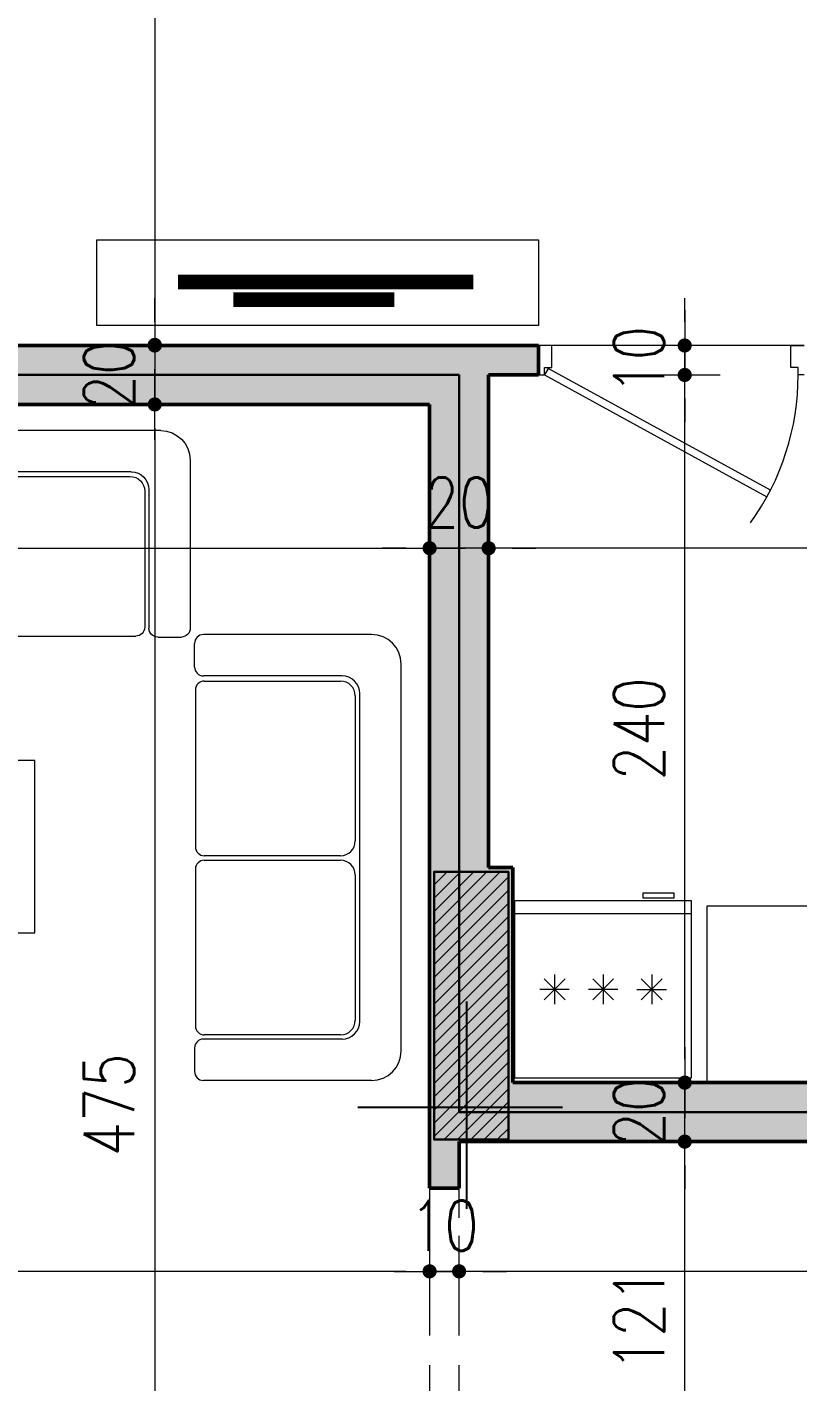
# Model space of a CAD drawing. Header units: millimetres. Extents: x 906 to 2589, y -1235 to -637.
# Drawn here: x 2561.749 to 2564.361, y -1226.491 to -1221.896 of the extents above; entities that cross this region are included whole.
import ezdxf

# ---------------------------------------------------------------- set-up
doc = ezdxf.new("R2010")
doc.units = ezdxf.units.MM
doc.linetypes.add('AXES', pattern=[2, 1.25, -0.25, 0.25, -0.25])
doc.linetypes.add('HIDDEN', pattern=[0.375, 0.25, -0.125])
doc.layers.get('DEFPOINTS').update_dxf_attribs({"color": 255, "lineweight": 13})
for name, color, linetype, lineweight in [('A-signe', 7, 'Continuous', 9), ('AXE LIMITE', 1, 'AXES', 30), ('DIM.', 4, 'Continuous', 25), ('interrompu', 7, 'HIDDEN', 15), ('MENUISERIE', 7, 'Continuous', 13), ('MEUBLE', 35, 'Continuous', 15), ('MUR 0.5', 7, 'Continuous', 50), ('POTEAUX ARCH', 7, 'Continuous', 30), ('POTEAUX HACHURE', 7, 'Continuous', 15), ('SANITAIRE', 7, 'Continuous', 15)]:
    doc.layers.add(name, color=color, linetype=linetype, lineweight=lineweight)
for name, color, linetype in [('AXE', 7, 'AXES'), ('TEINTE 2', 3, 'Continuous'), ('TEINTE 3', 150, 'Continuous')]:
    doc.layers.add(name, color=color, linetype=linetype)
doc.styles.add('atef', font='romans.shx', dxfattribs={"width": 0.8})
doc.dimstyles.new('COTEXT', dxfattribs={"dimscale": 0, "dimtxt": 0.17, "dimasz": 0.08, "dimexe": 0.015, "dimexo": 0.015, "dimgap": 0.07, "dimtad": 1, "dimdec": 0, "dimlfac": 100, "dimzin": 0, "dimdsep": 46, "dimtxsty": 'atef', "dimblk": 'SIG2', "dimcen": 0.15, "dimse1": 1, "dimse2": 1, "dimclrd": 256, "dimclre": 6, "dimclrt": 2, "dimadec": 0, "dimazin": 0, "dimtfac": 0.5, "dimtdec": 0, "dimtix": 1, "dimtmove": 2, "dimatfit": 1, "dimldrblk": 'SIG2', "dimfxl": 0.18, "dimtolj": 1, "dimtzin": 0, "dimlwd": 18, "dimarcsym": 0})

# ---------------------------------------------------------------- blocks, each defined once
blk = doc.blocks.new('SIG2')
at = {"layer": 'A-signe'}
for p, q in [((0, 1.5), (0, 0.5)), ((-1.5, 0), (-0.5, 0)), ((-0.5, 0), (0.5, 0)), ((0, 0.5), (0, -0.5)), ((0.5, 0), (1.5, 0)), ((0, -0.5), (0, -1.5))]:
    blk.add_line(p, q, dxfattribs=at)
at = {"layer": 'A-signe', "const_width": 0.3}
blk.add_lwpolyline([(-0.15, 0, 1), (0.15, 0, 1)], format="xyb", close=True, dxfattribs=at)
blk = doc.blocks.new('*D1101')
at = {"layer": 'DEFPOINTS', "color": 0, "transparency": 16777216}
for p in [(2561.6618, -1218.862), (2562.1815, -1222.9741), (2564.3397, -1222.9741)]:
    blk.add_point(p, dxfattribs=at)
at = {"layer": 'DIM.', "lineweight": 18, "transparency": 16777216}
blk.add_line((2562.1815, -1218.942), (2562.1815, -1222.8941), dxfattribs=at)
at = {"layer": 'DIM.', "lineweight": 18, "transparency": 16777216, "xscale": 0.08, "yscale": 0.08, "zscale": 0.08}
for p, rotation in [((2562.1815, -1218.862), 90), ((2562.1815, -1222.9741), 270)]:
    blk.add_blockref('SIG2', p, dxfattribs=dict(at, rotation=rotation))
at = {"layer": 'DIM.', "color": 2, "transparency": 16777216, "insert": (2562.0265, -1220.9181), "char_height": 0.17, "attachment_point": 5, "rotation": 90, "style": 'atef'}
blk.add_mtext('\\A1;411', dxfattribs=at)
blk = doc.blocks.new('*D1102')
at = {"layer": 'DEFPOINTS', "color": 0, "transparency": 16777216}
for p in [(2564.0668, -1222.9761), (2561.2431, -1223.1761), (2562.1815, -1223.1761)]:
    blk.add_point(p, dxfattribs=at)
at = {"layer": 'DIM.', "lineweight": 18, "transparency": 16777216}
for p, q in [((2562.1815, -1222.8961), (2562.1815, -1222.8161)), ((2562.1815, -1222.9761), (2562.1815, -1223.1761)), ((2562.1815, -1223.2561), (2562.1815, -1223.3361))]:
    blk.add_line(p, q, dxfattribs=at)
at = {"layer": 'DIM.', "lineweight": 18, "transparency": 16777216, "xscale": 0.08, "yscale": 0.08, "zscale": 0.08}
for p, rotation in [((2562.1815, -1222.9761), 270), ((2562.1815, -1223.1761), 90)]:
    blk.add_blockref('SIG2', p, dxfattribs=dict(at, rotation=rotation))
at = {"layer": 'DIM.', "color": 2, "transparency": 16777216, "insert": (2562.0265, -1223.0761), "char_height": 0.17, "attachment_point": 5, "rotation": 90, "style": 'atef'}
blk.add_mtext('\\A1;20', dxfattribs=at)
blk = doc.blocks.new('PORTE 0.90')
at = {"layer": 'MENUISERIE'}
for points in [[(-0.7859, 0.3911), (-0.0325, -0.0217), (-0.02, 0), (-0.7742, 0.4132)], [(-0.9, 0), (-0.88, 0), (-0.88, -0.025), (-0.855, -0.025), (-0.855, -0.1), (-0.9, -0.1)], [(0, 0), (-0.02, 0), (-0.02, -0.025), (-0.045, -0.025), (-0.045, -0.1), (0, -0.1)]]:
    blk.add_lwpolyline(points, dxfattribs=at)
blk.add_arc((-0.02, 0), 0.86, 144.3645, 180, dxfattribs=at)
blk = doc.blocks.new('Frigo1')
for p, q in [((0, 0.6), (0, 0)), ((0.6, 0.6), (0, 0.6)), ((0.6, 0), (0.6, 0.6)), ((0, 0), (0.6, 0)), ((0.0007, 0.0439), (0.5982, 0.0439)), ((0.0601, -0.0276), (0.0601, -0.0096)), ((0.0601, -0.0096), (0.1642, -0.0096)), ((0.1642, -0.0276), (0.0601, -0.0276)), ((0.1642, -0.0096), (0.1642, -0.0276))]:
    blk.add_line(p, q)
at = {"color": 0}
for p, q in [((0.1702, 0.2646), (0.0995, 0.3354)), ((0.0995, 0.2646), (0.1702, 0.3354)), ((0.1349, 0.25), (0.1349, 0.35)), ((0.2641, 0.2646), (0.3348, 0.3354)), ((0.3348, 0.2646), (0.2641, 0.3354)), ((0.2995, 0.25), (0.2995, 0.35)), ((0.4287, 0.2646), (0.4994, 0.3354)), ((0.4994, 0.2646), (0.4287, 0.3354)), ((0.4641, 0.25), (0.4641, 0.35)), ((0.1849, 0.3), (0.0849, 0.3)), ((0.2495, 0.3), (0.3495, 0.3)), ((0.4141, 0.3), (0.5141, 0.3))]:
    blk.add_line(p, q, dxfattribs=at)
blk = doc.blocks.new('*D1231')
at = {"layer": 'DEFPOINTS', "color": 0, "linetype": 'Continuous', "transparency": 16777216}
for p in [(2563.6179, -1225.6761), (2563.9772, -1225.6761), (2563.4735, -1226.884)]:
    blk.add_point(p, dxfattribs=at)
at = {"layer": 'DIM.', "linetype": 'Continuous', "lineweight": 18, "transparency": 16777216}
blk.add_line((2563.9772, -1226.804), (2563.9772, -1225.7561), dxfattribs=at)
at = {"layer": 'DIM.', "linetype": 'Continuous', "lineweight": 18, "transparency": 16777216, "xscale": 0.08, "yscale": 0.08, "zscale": 0.08}
for p, rotation in [((2563.9772, -1225.6761), 90), ((2563.9772, -1226.884), 270)]:
    blk.add_blockref('SIG2', p, dxfattribs=dict(at, rotation=rotation))
at = {"layer": 'DIM.', "color": 2, "linetype": 'Continuous', "transparency": 16777216, "insert": (2563.8222, -1226.2801), "char_height": 0.17, "attachment_point": 5, "rotation": 90, "style": 'atef'}
blk.add_mtext('\\A1;121', dxfattribs=at)
blk = doc.blocks.new('*D1232')
at = {"layer": 'DEFPOINTS', "color": 0, "linetype": 'Continuous', "transparency": 16777216}
for p in [(2563.4973, -1225.4761), (2563.9772, -1225.4761), (2563.6179, -1225.6761)]:
    blk.add_point(p, dxfattribs=at)
at = {"layer": 'DIM.', "linetype": 'Continuous', "lineweight": 18, "transparency": 16777216}
for p, q in [((2563.9772, -1225.3961), (2563.9772, -1225.3161)), ((2563.9772, -1225.6761), (2563.9772, -1225.4761)), ((2563.9772, -1225.7561), (2563.9772, -1225.8361))]:
    blk.add_line(p, q, dxfattribs=at)
at = {"layer": 'DIM.', "linetype": 'Continuous', "lineweight": 18, "transparency": 16777216, "xscale": 0.08, "yscale": 0.08, "zscale": 0.08}
for p, rotation in [((2563.9772, -1225.4761), 270), ((2563.9772, -1225.6761), 90)]:
    blk.add_blockref('SIG2', p, dxfattribs=dict(at, rotation=rotation))
at = {"layer": 'DIM.', "color": 2, "linetype": 'Continuous', "transparency": 16777216, "insert": (2563.8222, -1225.5761), "char_height": 0.17, "attachment_point": 5, "rotation": 90, "style": 'atef'}
blk.add_mtext('\\A1;20', dxfattribs=at)
blk = doc.blocks.new('*D1132')
at = {"layer": 'DEFPOINTS', "color": 0, "linetype": 'Continuous', "transparency": 16777216}
for p in [(2563.3128, -1223.0761), (2563.9772, -1223.0761), (2563.2817, -1225.4761)]:
    blk.add_point(p, dxfattribs=at)
at = {"layer": 'DIM.', "linetype": 'Continuous', "lineweight": 18, "transparency": 16777216}
blk.add_line((2563.9772, -1225.3961), (2563.9772, -1223.1561), dxfattribs=at)
at = {"layer": 'DIM.', "linetype": 'Continuous', "lineweight": 18, "transparency": 16777216, "xscale": 0.08, "yscale": 0.08, "zscale": 0.08}
for p, rotation in [((2563.9772, -1223.0761), 90), ((2563.9772, -1225.4761), 270)]:
    blk.add_blockref('SIG2', p, dxfattribs=dict(at, rotation=rotation))
at = {"layer": 'DIM.', "color": 2, "linetype": 'Continuous', "transparency": 16777216, "insert": (2563.8222, -1224.2761), "char_height": 0.17, "attachment_point": 5, "rotation": 90, "style": 'atef'}
blk.add_mtext('\\A1;240', dxfattribs=at)
blk = doc.blocks.new('*D1233')
at = {"layer": 'DEFPOINTS', "color": 0, "linetype": 'Continuous', "transparency": 16777216}
for p in [(2563.3128, -1222.9761, -0.0018), (2563.9772, -1222.9761), (2563.3128, -1223.0761)]:
    blk.add_point(p, dxfattribs=at)
at = {"layer": 'DIM.', "linetype": 'Continuous', "lineweight": 18, "transparency": 16777216}
for p, q in [((2563.9772, -1222.8961), (2563.9772, -1222.8161)), ((2563.9772, -1223.0761), (2563.9772, -1222.9761)), ((2563.9772, -1223.1561), (2563.9772, -1223.2361))]:
    blk.add_line(p, q, dxfattribs=at)
at = {"layer": 'DIM.', "linetype": 'Continuous', "lineweight": 18, "transparency": 16777216, "xscale": 0.08, "yscale": 0.08, "zscale": 0.08}
for p, rotation in [((2563.9772, -1222.9761), 270), ((2563.9772, -1223.0761), 90)]:
    blk.add_blockref('SIG2', p, dxfattribs=dict(at, rotation=rotation))
at = {"layer": 'DIM.', "color": 2, "linetype": 'Continuous', "transparency": 16777216, "insert": (2563.8222, -1223.0261), "char_height": 0.17, "attachment_point": 5, "rotation": 90, "style": 'atef'}
blk.add_mtext('\\A1;10', dxfattribs=at)
blk = doc.blocks.new('*D1134')
at = {"layer": 'DEFPOINTS', "color": 0, "linetype": 'Continuous', "transparency": 16777216}
for p in [(2563.3128, -1223.2565), (2563.3128, -1223.6637), (2566.8628, -1223.7381)]:
    blk.add_point(p, dxfattribs=at)
at = {"layer": 'DIM.', "linetype": 'Continuous', "lineweight": 18, "transparency": 16777216}
blk.add_line((2566.7828, -1223.6637), (2563.3928, -1223.6637), dxfattribs=at)
at = {"layer": 'DIM.', "linetype": 'Continuous', "lineweight": 18, "transparency": 16777216, "xscale": 0.08, "yscale": 0.08, "zscale": 0.08, "rotation": 180}
blk.add_blockref('SIG2', (2563.3128, -1223.6637), dxfattribs=at)
at = {"layer": 'DIM.', "linetype": 'Continuous', "lineweight": 18, "transparency": 16777216, "xscale": 0.08, "yscale": 0.08, "zscale": 0.08}
blk.add_blockref('SIG2', (2566.8628, -1223.6637), dxfattribs=at)
at = {"layer": 'DIM.', "color": 2, "linetype": 'Continuous', "transparency": 16777216, "insert": (2565.0878, -1223.5087), "char_height": 0.17, "attachment_point": 5, "style": 'atef'}
blk.add_mtext('\\A1;355', dxfattribs=at)
blk = doc.blocks.new('*D1135')
at = {"layer": 'DEFPOINTS', "color": 0, "linetype": 'Continuous', "transparency": 16777216}
for p in [(2563.1128, -1223.1761), (2563.3128, -1223.2565), (2563.1128, -1223.6637)]:
    blk.add_point(p, dxfattribs=at)
at = {"layer": 'DIM.', "linetype": 'Continuous', "lineweight": 18, "transparency": 16777216}
for p, q in [((2563.0328, -1223.6637), (2562.9528, -1223.6637)), ((2563.3128, -1223.6637), (2563.1128, -1223.6637)), ((2563.3928, -1223.6637), (2563.4728, -1223.6637))]:
    blk.add_line(p, q, dxfattribs=at)
at = {"layer": 'DIM.', "linetype": 'Continuous', "lineweight": 18, "transparency": 16777216, "xscale": 0.08, "yscale": 0.08, "zscale": 0.08}
blk.add_blockref('SIG2', (2563.1128, -1223.6637), dxfattribs=at)
at = {"layer": 'DIM.', "linetype": 'Continuous', "lineweight": 18, "transparency": 16777216, "xscale": 0.08, "yscale": 0.08, "zscale": 0.08, "rotation": 180}
blk.add_blockref('SIG2', (2563.3128, -1223.6637), dxfattribs=at)
at = {"layer": 'DIM.', "color": 2, "linetype": 'Continuous', "transparency": 16777216, "insert": (2563.2128, -1223.5087), "char_height": 0.17, "attachment_point": 5, "style": 'atef'}
blk.add_mtext('\\A1;20', dxfattribs=at)
blk = doc.blocks.new('*D1236')
at = {"layer": 'DEFPOINTS', "color": 0, "transparency": 16777216}
for p in [(2567.313, -1225.6761), (2563.2128, -1225.834), (2563.2128, -1226.116)]:
    blk.add_point(p, dxfattribs=at)
at = {"layer": 'DIM.', "lineweight": 18, "transparency": 16777216}
blk.add_line((2567.233, -1226.116), (2563.2928, -1226.116), dxfattribs=at)
at = {"layer": 'DIM.', "lineweight": 18, "transparency": 16777216, "xscale": 0.08, "yscale": 0.08, "zscale": 0.08, "rotation": 180}
blk.add_blockref('SIG2', (2563.2128, -1226.116), dxfattribs=at)
at = {"layer": 'DIM.', "lineweight": 18, "transparency": 16777216, "xscale": 0.08, "yscale": 0.08, "zscale": 0.08}
blk.add_blockref('SIG2', (2567.313, -1226.116), dxfattribs=at)
at = {"layer": 'DIM.', "color": 2, "transparency": 16777216, "insert": (2565.2629, -1225.961), "char_height": 0.17, "attachment_point": 5, "style": 'atef'}
blk.add_mtext('\\A1;410', dxfattribs=at)
blk = doc.blocks.new('*D1237')
at = {"layer": 'DEFPOINTS', "color": 0, "transparency": 16777216}
for p in [(2563.1128, -1225.834), (2563.2128, -1225.834), (2563.1128, -1226.116)]:
    blk.add_point(p, dxfattribs=at)
at = {"layer": 'DIM.', "lineweight": 18, "transparency": 16777216}
for p, q in [((2563.0328, -1226.116), (2562.9528, -1226.116)), ((2563.2128, -1226.116), (2563.1128, -1226.116)), ((2563.2928, -1226.116), (2563.3728, -1226.116))]:
    blk.add_line(p, q, dxfattribs=at)
at = {"layer": 'DIM.', "lineweight": 18, "transparency": 16777216, "xscale": 0.08, "yscale": 0.08, "zscale": 0.08}
blk.add_blockref('SIG2', (2563.1128, -1226.116), dxfattribs=at)
at = {"layer": 'DIM.', "lineweight": 18, "transparency": 16777216, "xscale": 0.08, "yscale": 0.08, "zscale": 0.08, "rotation": 180}
blk.add_blockref('SIG2', (2563.2128, -1226.116), dxfattribs=at)
at = {"layer": 'DIM.', "color": 2, "transparency": 16777216, "insert": (2563.1628, -1225.961), "char_height": 0.17, "attachment_point": 5, "style": 'atef'}
blk.add_mtext('\\A1;10', dxfattribs=at)
blk = doc.blocks.new('*D1139')
at = {"layer": 'DEFPOINTS', "color": 0, "linetype": 'Continuous', "transparency": 16777216}
for p in [(2563.1128, -1223.1761), (2562.1815, -1227.9261), (2563.1128, -1227.9261)]:
    blk.add_point(p, dxfattribs=at)
at = {"layer": 'DIM.', "linetype": 'Continuous', "lineweight": 18, "transparency": 16777216}
blk.add_line((2562.1815, -1223.2561), (2562.1815, -1227.8461), dxfattribs=at)
at = {"layer": 'DIM.', "linetype": 'Continuous', "lineweight": 18, "transparency": 16777216, "xscale": 0.08, "yscale": 0.08, "zscale": 0.08}
for p, rotation in [((2562.1815, -1223.1761), 90), ((2562.1815, -1227.9261), 270)]:
    blk.add_blockref('SIG2', p, dxfattribs=dict(at, rotation=rotation))
at = {"layer": 'DIM.', "color": 2, "linetype": 'Continuous', "transparency": 16777216, "insert": (2562.0265, -1225.5511), "char_height": 0.17, "attachment_point": 5, "rotation": 90, "style": 'atef'}
blk.add_mtext('\\A1;475', dxfattribs=at)
blk = doc.blocks.new('*D1165')
at = {"layer": 'DEFPOINTS', "color": 0, "transparency": 16777216}
for p in [(2559.4537, -1223.1761), (2563.1128, -1223.2821), (2563.1128, -1223.6637)]:
    blk.add_point(p, dxfattribs=at)
at = {"layer": 'DIM.', "lineweight": 18, "transparency": 16777216}
blk.add_line((2559.5337, -1223.6637), (2563.0328, -1223.6637), dxfattribs=at)
at = {"layer": 'DIM.', "lineweight": 18, "transparency": 16777216, "xscale": 0.08, "yscale": 0.08, "zscale": 0.08, "rotation": 180}
blk.add_blockref('SIG2', (2559.4537, -1223.6637), dxfattribs=at)
at = {"layer": 'DIM.', "lineweight": 18, "transparency": 16777216, "xscale": 0.08, "yscale": 0.08, "zscale": 0.08}
blk.add_blockref('SIG2', (2563.1128, -1223.6637), dxfattribs=at)
at = {"layer": 'DIM.', "color": 2, "transparency": 16777216, "insert": (2561.2833, -1223.5087), "char_height": 0.17, "attachment_point": 5, "style": 'atef'}
blk.add_mtext('\\A1;366', dxfattribs=at)
blk = doc.blocks.new('*D1323')
at = {"layer": 'DEFPOINTS', "color": 0, "transparency": 16777216}
for p in [(2558.7128, -1226.116), (2563.1128, -1226.3647), (2558.7128, -1226.4261)]:
    blk.add_point(p, dxfattribs=at)
at = {"layer": 'DIM.', "lineweight": 18, "transparency": 16777216}
blk.add_line((2563.0328, -1226.116), (2558.7928, -1226.116), dxfattribs=at)
at = {"layer": 'DIM.', "lineweight": 18, "transparency": 16777216, "xscale": 0.08, "yscale": 0.08, "zscale": 0.08, "rotation": 180}
blk.add_blockref('SIG2', (2558.7128, -1226.116), dxfattribs=at)
at = {"layer": 'DIM.', "lineweight": 18, "transparency": 16777216, "xscale": 0.08, "yscale": 0.08, "zscale": 0.08}
blk.add_blockref('SIG2', (2563.1128, -1226.116), dxfattribs=at)
at = {"layer": 'DIM.', "color": 2, "transparency": 16777216, "insert": (2560.9128, -1225.961), "char_height": 0.17, "attachment_point": 5, "style": 'atef'}
blk.add_mtext('\\A1;440', dxfattribs=at)
blk = doc.blocks.new('Sofa3P')
for p, q in [((-0.9625, 0), (0.9625, 0)), ((-1.0625, -0.1), (-1.0625, -0.6699)), ((1.0625, -0.1), (1.0625, -0.6699)), ((-0.8625, -0.14), (0.8625, -0.14)), ((-0.3659, -0.1553), (-0.8582, -0.1553)), ((0.2417, -0.1553), (-0.2505, -0.1553)), ((0.855, -0.1553), (0.3627, -0.1553)), ((-0.9225, -0.2), (-0.9225, -0.6699)), ((-0.9082, -0.2053), (-0.9082, -0.6667)), ((-0.3159, -0.6667), (-0.3159, -0.2053)), ((-0.3005, -0.2053), (-0.3005, -0.6667)), ((0.2917, -0.6667), (0.2917, -0.2053)), ((0.3127, -0.2053), (0.3127, -0.6667)), ((0.905, -0.6667), (0.905, -0.2053)), ((0.9225, -0.2), (0.9225, -0.6699)), ((-0.9525, -0.6999), (-1.0325, -0.6999)), ((-0.3459, -0.6967), (-0.8782, -0.6967)), ((0.2617, -0.6967), (-0.2705, -0.6967)), ((0.875, -0.6967), (0.3427, -0.6967)), ((0.9525, -0.6999), (1.0325, -0.6999))]:
    blk.add_line(p, q)
for centre, radius, start, end in [((-0.9625, -0.1), 0.1, 90, 180), ((0.9625, -0.1), 0.1, 0, 90), ((-0.8625, -0.2), 0.06, 90, 180), ((-0.8582, -0.2053), 0.05, 90, 180), ((-0.3659, -0.2053), 0.05, 0, 90), ((-0.2505, -0.2053), 0.05, 90, 180), ((0.2417, -0.2053), 0.05, 0, 90), ((0.3627, -0.2053), 0.05, 90, 180), ((0.855, -0.2053), 0.05, 0, 90), ((0.8625, -0.2), 0.06, 0, 90), ((-1.0325, -0.6699), 0.03, 180, 270), ((-0.9525, -0.6699), 0.03, 270, 0), ((-0.8782, -0.6667), 0.03, 180, 270), ((-0.3459, -0.6667), 0.03, 270, 0), ((-0.2705, -0.6667), 0.03, 180, 270), ((0.2617, -0.6667), 0.03, 270, 0), ((0.3427, -0.6667), 0.03, 180, 270), ((0.875, -0.6667), 0.03, 270, 0), ((0.9525, -0.6699), 0.03, 180, 270), ((1.0325, -0.6699), 0.03, 270, 0)]:
    blk.add_arc(centre, radius, start, end)
blk = doc.blocks.new('Sofa2P')
for p, q in [((0.6559, 0), (-0.6559, 0)), ((-0.7559, -0.1), (-0.7559, -0.6699)), ((0.7559, -0.1), (0.7559, -0.6699)), ((0.5559, -0.14), (-0.5559, -0.14)), ((-0.5484, -0.1553), (-0.0561, -0.1553)), ((0.0593, -0.1553), (0.5516, -0.1553)), ((-0.6159, -0.2), (-0.6159, -0.6699)), ((-0.5983, -0.6667), (-0.5983, -0.2053)), ((-0.0061, -0.2053), (-0.0061, -0.6667)), ((-0.0061, -0.2053), (-0.0061, -0.6667)), ((0.0093, -0.6667), (0.0093, -0.2053)), ((0.6016, -0.2053), (0.6016, -0.6667)), ((0.6159, -0.2), (0.6159, -0.6699)), ((-0.6459, -0.6999), (-0.7259, -0.6999)), ((-0.5684, -0.6967), (-0.0361, -0.6967)), ((0.0393, -0.6967), (0.5716, -0.6967)), ((0.6459, -0.6999), (0.7259, -0.6999))]:
    blk.add_line(p, q)
for centre, radius, start, end in [((-0.6559, -0.1), 0.1, 90, 180), ((0.6559, -0.1), 0.1, 0, 90), ((-0.5559, -0.2), 0.06, 90, 180), ((-0.5484, -0.2053), 0.05, 90, 180), ((-0.0561, -0.2053), 0.05, 0, 90), ((-0.0561, -0.2053), 0.05, 0, 90), ((0.0593, -0.2053), 0.05, 90, 180), ((0.5516, -0.2053), 0.05, 0, 90), ((0.5559, -0.2), 0.06, 0, 90), ((-0.7259, -0.6699), 0.03, 180, 270), ((-0.6459, -0.6699), 0.03, 270, 0), ((-0.5684, -0.6667), 0.03, 180, 270), ((-0.0361, -0.6667), 0.03, 270, 0), ((-0.0361, -0.6667), 0.03, 270, 0), ((0.0393, -0.6667), 0.03, 180, 270), ((0.5716, -0.6667), 0.03, 270, 0), ((0.6459, -0.6699), 0.03, 180, 270), ((0.7259, -0.6699), 0.03, 270, 0)]:
    blk.add_arc(centre, radius, start, end)

msp = doc.modelspace()

# ---------------------------------------------------------------- hatches: boundary and pattern name
at = {"layer": 'POTEAUX HACHURE'}
h = msp.add_hatch(dxfattribs=at)
h.set_pattern_fill('ANSI31', color=256, scale=0.01)
h.set_pattern_definition([(45, (1437.35503, -292.932283), (-0.0224506403, 0.0224506403), [])])
h.paths.add_polyline_path([(2563.3798, -1225.669), (2563.1278, -1225.669), (2563.1278, -1224.7611), (2563.3798, -1224.7611)])
at = {"layer": 'TEINTE 2'}
h = msp.add_hatch(color=256, dxfattribs=at)
h.dxf.hatch_style = 1
h.paths.add_polyline_path([(2563.3949, -1224.7461), (2563.3128, -1224.7461), (2563.3128, -1223.0761), (2563.4816, -1223.0761), (2563.4816, -1222.9761), (2561.5428, -1222.9761), (2561.5428, -1222.9261), (2561.2128, -1222.9261), (2561.2128, -1222.4199), (2561.1128, -1222.4199), (2561.1128, -1223.0761), (2563.2128, -1223.0761), (2563.2128, -1225.5761), (2566.9879, -1225.5761), (2566.9879, -1225.434), (2567.1128, -1225.0261), (2567.1928, -1225.0261), (2567.1928, -1224.7761), (2566.8628, -1224.7761), (2566.8628, -1225.4761), (2563.3948, -1225.4761)])
at = {"layer": 'TEINTE 3'}
h = msp.add_hatch(color=256, dxfattribs=at)
h.dxf.hatch_style = 1
h.paths.add_polyline_path([(2568.4629, -1225.434), (2566.9879, -1225.434), (2566.9879, -1225.5761), (2563.2129, -1225.5761), (2563.2129, -1224.8711), (2563.2129, -1223.0761), (2559.4124, -1223.0761), (2558.6129, -1223.8756), (2558.6129, -1224.4516), (2558.6129, -1224.4892), (2558.6129, -1225.2272), (2558.7129, -1225.2272), (2558.7129, -1223.9171), (2559.4539, -1223.1761), (2563.1129, -1223.1761), (2563.1129, -1225.834), (2563.2129, -1225.834), (2563.2129, -1225.6761), (2567.3131, -1225.6761), (2567.3131, -1225.784), (2567.4131, -1225.784), (2567.4131, -1225.684), (2568.4629, -1225.684)])

# ---------------------------------------------------------------- linework, layer by layer
at = {"layer": 'AXE'}
for p, q in [((2563.2378, -1225.2009), (2563.2378, -1225.9039)), ((2562.8695, -1225.559), (2563.5627, -1225.559))]:
    msp.add_line(p, q, dxfattribs=at)
at = {"layer": 'AXE LIMITE', "ltscale": 0.6}
for points in [[(2566.9879, -1225.434), (2566.9879, -1225.5761), (2563.2128, -1225.5761), (2563.2128, -1223.0761), (2561.1128, -1223.0761), (2561.1128, -1218.764), (2562.8428, -1218.764), (2562.8428, -1218.664)], [(2558.7129, -1229.8761), (2558.631, -1229.8761), (2558.4629, -1229.8761), (2558.4629, -1229.284), (2558.5879, -1229.284), (2558.5879, -1227.709), (2558.6129, -1227.709), (2558.6129, -1223.8756), (2559.4124, -1223.0761), (2563.2129, -1223.0761), (2563.2129, -1224.8711), (2563.2129, -1224.8711), (2563.2129, -1225.5761), (2566.9879, -1225.5761), (2566.9879, -1225.434)]]:
    msp.add_lwpolyline(points, dxfattribs=at)
at = {"layer": 'interrompu', "ltscale": 0.2}
for p, q in [((2563.1128, -1225.834), (2563.1128, -1226.734)), ((2563.2128, -1226.734), (2563.2128, -1225.834))]:
    msp.add_line(p, q, dxfattribs=at)
at = {"layer": 'MENUISERIE'}
msp.add_line((2564.3816, -1222.9761), (2563.4816, -1222.9761), dxfattribs=at)
at = {"layer": 'MEUBLE'}
for points in [[(2563.4816, -1222.9079), (2561.9848, -1222.9079), (2561.9848, -1222.6176), (2563.4816, -1222.6176)], [(2561.7753, -1224.9679), (2561.7753, -1224.383), (2560.7475, -1224.383), (2560.7475, -1224.9679)]]:
    msp.add_lwpolyline(points, close=True, dxfattribs=at)
at = {"layer": 'MEUBLE', "const_width": 0.05}
for points in [[(2562.2607, -1222.7609), (2563.2607, -1222.7609)], [(2562.4478, -1222.8207), (2562.9937, -1222.8207)]]:
    msp.add_lwpolyline(points, dxfattribs=at)
at = {"layer": 'MUR 0.5'}
for p, q in [((2563.4816, -1222.9761), (2561.5428, -1222.9761)), ((2563.4816, -1223.0761), (2563.4816, -1222.9761)), ((2563.3128, -1224.7461), (2563.3128, -1223.0761)), ((2563.4816, -1223.0761), (2563.3128, -1223.0761)), ((2563.1128, -1223.1761), (2559.4537, -1223.1761)), ((2563.1128, -1225.834), (2563.1128, -1223.1761)), ((2563.3949, -1224.7461), (2563.3128, -1224.7461)), ((2563.3948, -1225.4761), (2563.3949, -1224.7461)), ((2566.8628, -1225.4761), (2563.3948, -1225.4761)), ((2567.313, -1225.6761), (2563.2128, -1225.6761)), ((2563.2128, -1225.6761), (2563.2128, -1225.834)), ((2563.1128, -1225.834), (2563.2128, -1225.834))]:
    msp.add_line(p, q, dxfattribs=at)
at = {"layer": 'POTEAUX ARCH'}
msp.add_lwpolyline([(2563.3798, -1225.669), (2563.1278, -1225.669), (2563.1278, -1224.7611), (2563.3798, -1224.7611)], close=True, dxfattribs=at)
at = {"layer": 'SANITAIRE'}
msp.add_lwpolyline([(2564.0528, -1225.4761), (2564.0528, -1224.8761), (2566.8628, -1224.8761)], dxfattribs=at)

# ---------------------------------------------------------------- block references
at = {"layer": 'MENUISERIE', "rotation": 180}
msp.add_blockref('PORTE 0.90', (2563.4816, -1223.0761), dxfattribs=at)
at = {"layer": 'MEUBLE', "xscale": -1}
msp.add_blockref('Sofa3P', (2561.2391, -1223.2649), dxfattribs=at)
at = {"layer": 'MEUBLE', "rotation": 270}
msp.add_blockref('Sofa2P', (2563.0161, -1224.7125), dxfattribs=at)
at = {"layer": 'SANITAIRE', "rotation": 180}
msp.add_blockref('Frigo1', (2564.0003, -1224.8598), dxfattribs=at)

# ---------------------------------------------------------------- dimensions: what is measured, and where the dimension line sits
at = {"layer": 'DIM.'}
for base, p1, p2, picture, middle in [((2562.1815, -1222.9741), (2561.6618, -1218.862), (2564.3397, -1222.9741), '*D1101', (2562.0265, -1220.9181)), ((2562.1815, -1223.1761), (2564.0668, -1222.9761), (2561.2431, -1223.1761), '*D1102', (2562.0265, -1223.0761))]:
    dim = msp.add_linear_dim(base=base, p1=p1, p2=p2, angle=90, dimstyle='COTEXT', override={"dimscale": 1}, dxfattribs=at)
    dim.commit()
    dim.dimension.update_dxf_attribs({"geometry": picture, "text_midpoint": middle})
at = {"layer": 'DIM.', "linetype": 'Continuous'}
for base, p1, p2, picture, middle in [((2563.9772, -1222.9761), (2563.3128, -1223.0761), (2563.3128, -1222.9761, -0.0018), '*D1233', (2563.8222, -1223.0261)), ((2563.9772, -1223.0761), (2563.2817, -1225.4761), (2563.3128, -1223.0761), '*D1132', (2563.8222, -1224.2761)), ((2562.1815, -1227.9261), (2563.1128, -1223.1761), (2563.1128, -1227.9261), '*D1139', (2562.0265, -1225.5511)), ((2563.9772, -1225.4761), (2563.6179, -1225.6761), (2563.4973, -1225.4761), '*D1232', (2563.8222, -1225.5761)), ((2563.9772, -1225.6761), (2563.4735, -1226.884), (2563.6179, -1225.6761), '*D1231', (2563.8222, -1226.2801))]:
    dim = msp.add_linear_dim(base=base, p1=p1, p2=p2, angle=90, dimstyle='COTEXT', override={"dimscale": 1}, dxfattribs=at)
    dim.commit()
    dim.dimension.update_dxf_attribs({"geometry": picture, "text_midpoint": middle})
at = {"layer": 'DIM.'}
for base, p1, p2, picture, middle in [((2563.1128, -1223.6637), (2559.4537, -1223.1761), (2563.1128, -1223.2821), '*D1165', (2561.2833, -1223.5087)), ((2563.2128, -1226.116), (2567.313, -1225.6761), (2563.2128, -1225.834), '*D1236', (2565.2629, -1225.961)), ((2563.1128, -1226.116), (2563.2128, -1225.834), (2563.1128, -1225.834), '*D1237', (2563.1628, -1225.961)), ((2558.7128, -1226.116), (2563.1128, -1226.3647), (2558.7128, -1226.4261), '*D1323', (2560.9128, -1225.961))]:
    dim = msp.add_linear_dim(base=base, p1=p1, p2=p2, dimstyle='COTEXT', override={"dimscale": 1}, dxfattribs=at)
    dim.commit()
    dim.dimension.update_dxf_attribs({"geometry": picture, "text_midpoint": middle})
at = {"layer": 'DIM.', "linetype": 'Continuous'}
for base, p1, p2, picture, middle in [((2563.1128, -1223.6637), (2563.3128, -1223.2565), (2563.1128, -1223.1761), '*D1135', (2563.2128, -1223.5087)), ((2563.3128, -1223.6637), (2566.8628, -1223.7381), (2563.3128, -1223.2565), '*D1134', (2565.0878, -1223.5087))]:
    dim = msp.add_linear_dim(base=base, p1=p1, p2=p2, dimstyle='COTEXT', override={"dimscale": 1}, dxfattribs=at)
    dim.commit()
    dim.dimension.update_dxf_attribs({"geometry": picture, "text_midpoint": middle})

doc.saveas('drawing.dxf')
